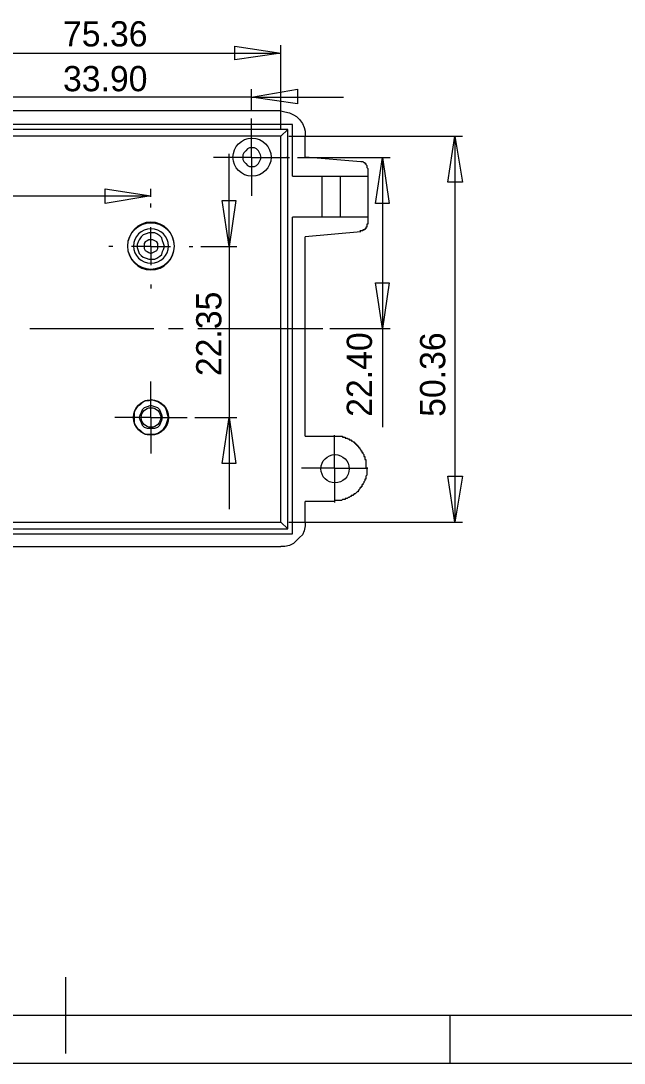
# Model space of a CAD drawing. Header units: millimetres. Extents: x 0 to 272, y 0 to 191.
# Drawn here: x 132.2 to 184.5, y 0 to 90.3 of the extents above; entities that cross this region are included whole.
import ezdxf

# ---------------------------------------------------------------- set-up
doc = ezdxf.new("R2010")
doc.units = ezdxf.units.MM

msp = doc.modelspace()

# ---------------------------------------------------------------- linework, layer by layer
at = {"color": 0, "lineweight": 0}
for points in [[(150.791333, 88.138), (154.770667, 87.545333)], [(150.791333, 86.952667), (150.791333, 88.138)], [(154.770667, 81.026), (154.770667, 88.222667)], [(104.732667, 87.545333), (154.770667, 87.545333)], [(154.770667, 87.545333), (150.791333, 86.952667)], [(152.230667, 83.735333), (156.21, 84.412667)], [(152.230667, 82.55), (152.230667, 84.412667)], [(156.21, 84.412667), (156.21, 83.142667)], [(152.230667, 83.735333), (129.709333, 83.735333)], [(152.230667, 83.735333), (160.189333, 83.735333)], [(156.21, 83.142667), (152.230667, 83.735333)], [(154.770667, 82.55), (104.648, 82.55)], [(154.770667, 82.55), (155.109333, 82.465333), (155.532667, 82.380667), (155.871333, 82.211333), (156.125333, 82.042), (156.379333, 81.788), (156.633333, 81.449333), (156.802667, 81.110667), (156.887333, 80.772), (156.887333, 80.348667)], [(155.786667, 81.364667), (103.716667, 81.364667)], [(152.230667, 80.179333), (152.230667, 81.872667)], [(155.786667, 76.877333), (155.786667, 81.364667)], [(155.363333, 80.941333), (104.055333, 80.941333)], [(155.363333, 80.941333), (154.770667, 80.348667)], [(155.363333, 46.312667), (155.363333, 80.941333)], [(154.770667, 80.348667), (104.732667, 80.348667)], [(152.230667, 78.486), (152.230667, 80.179333)], [(154.770667, 46.905333), (154.770667, 80.348667)], [(155.448, 80.348667), (170.518667, 80.348667)], [(156.887333, 78.570667), (156.887333, 80.348667)], [(169.248667, 76.369333), (169.841333, 80.348667)], [(169.841333, 80.348667), (169.841333, 46.905333)], [(169.841333, 80.348667), (170.518667, 76.369333)], [(150.283333, 70.781333), (150.283333, 78.824667)], [(150.622, 78.486), (148.928667, 78.486)], [(152.230667, 78.486), (150.622, 78.486)], [(152.230667, 78.486), (152.230667, 76.877333)], [(152.230667, 78.486), (153.924, 78.486)], [(153.924, 78.486), (155.532667, 78.486)], [(155.278667, 78.570667), (155.363333, 78.570667)], [(156.21, 78.486), (164.253333, 78.486)], [(156.887333, 78.570667), (161.713333, 78.147333)], [(161.713333, 78.147333), (161.882667, 78.147333), (161.967333, 78.062667), (162.052, 78.062667), (162.052, 77.978), (162.136667, 77.978), (162.136667, 77.893333), (162.221333, 77.808667), (162.221333, 77.639333), (162.306, 77.554667), (162.306, 77.47)], [(162.983333, 74.506667), (163.576, 78.486)], [(163.576, 78.486), (164.168667, 74.506667)], [(163.576, 78.486), (163.576, 63.669333)], [(152.230667, 76.877333), (152.230667, 75.184)], [(155.786667, 76.877333), (162.306, 76.877333)], [(158.326667, 76.877333), (158.326667, 73.321333)], [(159.935333, 73.321333), (159.935333, 76.877333)], [(162.306, 77.47), (162.306, 76.877333)], [(162.306, 76.877333), (162.306, 73.321333)], [(170.518667, 76.369333), (169.248667, 76.369333)], [(115.908667, 75.184), (143.51, 75.184)], [(139.530667, 75.776667), (143.51, 75.184)], [(139.530667, 74.506667), (139.530667, 75.776667)], [(143.51, 75.184), (139.530667, 74.506667)], [(143.51, 75.099333), (143.51, 75.776667)], [(143.51, 74.168), (143.51, 74.506667)], [(150.283333, 70.781333), (149.690667, 74.760667)], [(149.690667, 74.760667), (150.876, 74.760667)], [(150.876, 74.760667), (150.283333, 70.781333)], [(164.168667, 74.506667), (162.983333, 74.506667)], [(155.786667, 45.889333), (155.786667, 73.321333)], [(162.306, 73.321333), (155.786667, 73.321333)], [(162.306, 73.321333), (162.306, 72.728667)], [(143.51, 70.781333), (143.51, 72.474667)], [(162.306, 72.728667), (162.221333, 72.728667), (162.221333, 72.644), (162.221333, 72.474667), (162.136667, 72.474667), (162.136667, 72.305333), (162.052, 72.305333), (162.052, 72.220667), (161.967333, 72.220667), (161.882667, 72.220667), (161.882667, 72.136), (161.628667, 72.136)], [(161.713333, 72.051333), (156.887333, 71.628)], [(156.887333, 54.356), (156.887333, 71.628)], [(140.208, 70.781333), (139.869333, 70.781333)], [(143.51, 70.781333), (141.816667, 70.781333)], [(143.51, 70.781333), (143.51, 69.172667)], [(143.51, 70.781333), (145.203333, 70.781333)], [(146.812, 70.781333), (147.150667, 70.781333)], [(147.828, 70.781333), (150.960667, 70.781333)], [(150.283333, 70.781333), (150.283333, 55.964667)], [(143.51, 67.479333), (143.51, 67.140667)], [(162.983333, 67.648667), (164.168667, 67.648667)], [(163.576, 63.669333), (162.983333, 67.648667)], [(164.168667, 67.648667), (163.576, 63.669333)], [(133.011333, 63.669333), (143.764, 63.669333)], [(145.034, 63.669333), (146.304, 63.669333)], [(147.574, 63.669333), (158.411333, 63.669333)], [(159.004, 63.669333), (164.253333, 63.669333)], [(163.576, 63.669333), (163.576, 55.118)], [(143.51, 57.658), (143.51, 59.097333)], [(143.51, 55.964667), (143.51, 57.658)], [(141.816667, 55.964667), (140.377333, 55.964667)], [(143.51, 55.964667), (141.816667, 55.964667)], [(143.51, 55.964667), (143.51, 54.271333)], [(143.51, 55.964667), (145.203333, 55.964667)], [(145.203333, 55.964667), (146.642667, 55.964667)], [(147.32, 55.964667), (150.960667, 55.964667)], [(149.690667, 51.985333), (150.283333, 55.964667)], [(150.283333, 55.964667), (150.876, 51.985333)], [(150.283333, 55.964667), (150.283333, 48.006)], [(143.51, 54.271333), (143.51, 52.832)], [(156.887333, 54.356), (159.427333, 54.356)], [(159.427333, 53.170667), (159.427333, 54.440667)], [(159.427333, 54.356), (160.104667, 54.356), (160.104667, 54.271333), (160.358667, 54.271333), (160.358667, 54.186667), (160.528, 54.186667), (160.612667, 54.102), (160.697333, 54.102), (160.697333, 54.017333), (160.866667, 54.017333), (160.866667, 53.932667), (160.951333, 53.932667), (161.036, 53.848), (161.120667, 53.848), (161.120667, 53.763333), (161.205333, 53.763333), (161.205333, 53.678667), (161.29, 53.678667), (161.29, 53.594), (161.374667, 53.594), (161.374667, 53.509333), (161.459333, 53.509333), (161.459333, 53.424667), (161.544, 53.424667), (161.544, 53.34), (161.628667, 53.34), (161.628667, 53.255333), (161.713333, 53.170667), (161.713333, 53.086), (161.798, 53.086), (161.798, 52.916667), (161.882667, 52.916667), (161.882667, 52.832), (161.967333, 52.747333), (161.967333, 52.578), (162.052, 52.578), (162.052, 52.324), (162.136667, 52.324), (162.136667, 51.646667), (162.221333, 51.562)], [(159.427333, 51.562), (159.427333, 53.170667)], [(150.876, 51.985333), (149.690667, 51.985333)], [(157.818667, 51.562), (156.548667, 51.562)], [(159.427333, 51.562), (157.818667, 51.562)], [(162.306, 51.562), (162.221333, 51.562), (162.221333, 51.477333), (162.221333, 50.969333), (162.136667, 50.884667), (162.136667, 50.630667), (162.052, 50.630667), (162.052, 50.461333), (161.967333, 50.376667), (161.967333, 50.292), (161.882667, 50.207333), (161.882667, 50.122667), (161.798, 50.122667), (161.798, 49.953333), (161.713333, 49.953333), (161.713333, 49.868667), (161.628667, 49.868667), (161.628667, 49.784), (161.544, 49.699333), (161.459333, 49.614667), (161.459333, 49.53), (161.374667, 49.53), (161.29, 49.445333), (161.205333, 49.360667), (161.120667, 49.360667), (161.120667, 49.276), (161.036, 49.276), (161.036, 49.191333), (160.866667, 49.191333), (160.866667, 49.106667), (160.782, 49.106667), (160.697333, 49.022), (160.612667, 49.022), (160.528, 48.937333), (160.358667, 48.937333), (160.358667, 48.852667), (160.104667, 48.852667), (160.02, 48.768), (159.427333, 48.768), (159.427333, 48.683333)], [(159.427333, 51.562), (159.427333, 49.868667)], [(159.427333, 51.562), (161.120667, 51.562)], [(161.120667, 51.562), (162.306, 51.562)], [(169.841333, 46.905333), (169.248667, 50.884667)], [(169.248667, 50.884667), (170.518667, 50.884667)], [(170.518667, 50.884667), (169.841333, 46.905333)], [(159.427333, 49.868667), (159.427333, 48.598667)], [(159.427333, 48.683333), (156.887333, 48.683333)], [(156.887333, 46.905333), (156.887333, 48.683333)], [(104.055333, 46.312667), (155.363333, 46.312667)], [(104.732667, 46.905333), (154.770667, 46.905333)], [(156.887333, 46.905333), (156.887333, 46.566667), (156.802667, 46.143333), (156.633333, 45.804667), (156.379333, 45.550667), (156.125333, 45.296667), (155.871333, 45.042667), (155.532667, 44.873333), (155.109333, 44.788667), (154.770667, 44.788667)], [(155.363333, 46.312667), (154.770667, 46.905333)], [(155.448, 46.905333), (170.518667, 46.905333)], [(103.716667, 45.889333), (155.786667, 45.889333)], [(104.648, 44.788667), (154.770667, 44.788667)], [(136.144, 0.846667), (136.144, 7.450667)], [(4.995333, 4.148667), (185.928, 4.148667)], [(169.418, 4.148667), (169.418, 0)], [(0, 0), (272.372667, 0)]]:
    msp.add_lwpolyline(points, dxfattribs=at)
for points in [[(153.077333, 78.486), (152.992667, 78.74), (152.908, 78.909333), (152.823333, 79.078667), (152.654, 79.248), (152.484667, 79.332667), (152.061333, 79.332667), (151.892, 79.248), (151.722667, 79.078667), (151.553333, 78.909333), (151.468667, 78.74), (151.468667, 78.316667), (151.553333, 78.147333), (151.722667, 77.978), (151.892, 77.808667), (152.061333, 77.724), (152.484667, 77.724), (152.654, 77.808667), (152.823333, 77.978), (152.908, 78.147333), (152.992667, 78.316667)], [(144.695333, 70.781333), (144.610667, 71.035333), (144.526, 71.289333), (144.441333, 71.543333), (144.272, 71.712667), (144.018, 71.882), (143.848667, 71.966667), (143.340667, 71.966667), (143.086667, 71.882), (142.832667, 71.797333), (142.663333, 71.628), (142.494, 71.374), (142.409333, 71.204667), (142.324667, 70.950667), (142.324667, 70.696667), (142.409333, 70.442667), (142.494, 70.188667), (142.663333, 70.019333), (142.832667, 69.85), (143.086667, 69.765333), (143.340667, 69.680667), (143.848667, 69.680667), (144.018, 69.765333), (144.272, 69.934667), (144.441333, 70.104), (144.526, 70.358), (144.610667, 70.527333)], [(144.102667, 70.781333), (144.102667, 71.035333), (144.018, 71.204667), (143.848667, 71.289333), (143.679333, 71.374), (143.340667, 71.374), (143.171333, 71.289333), (143.002, 71.204667), (142.917333, 71.035333), (142.917333, 70.612), (143.002, 70.442667), (143.171333, 70.358), (143.340667, 70.273333), (143.51, 70.188667), (143.679333, 70.273333), (143.848667, 70.358), (144.018, 70.442667), (144.102667, 70.612)], [(145.034, 55.964667), (144.949333, 56.218667), (144.864667, 56.557333), (144.78, 56.811333), (144.610667, 56.980667), (144.356667, 57.15), (144.102667, 57.319333), (143.848667, 57.404), (143.594667, 57.488667), (143.340667, 57.404), (143.002, 57.404), (142.748, 57.234667), (142.578667, 57.065333), (142.324667, 56.896), (142.155333, 56.642), (142.070667, 56.388), (142.070667, 55.541333), (142.155333, 55.287333), (142.324667, 55.033333), (142.578667, 54.864), (142.748, 54.694667), (143.002, 54.525333), (143.848667, 54.525333), (144.102667, 54.61), (144.356667, 54.779333), (144.610667, 54.948667), (144.78, 55.202667), (144.864667, 55.456667), (144.949333, 55.710667)], [(144.526, 55.964667), (144.441333, 56.218667), (144.356667, 56.388), (144.272, 56.642), (144.102667, 56.811333), (143.848667, 56.896), (143.594667, 56.980667), (143.425333, 56.980667), (143.171333, 56.896), (142.917333, 56.811333), (142.748, 56.642), (142.663333, 56.388), (142.578667, 56.218667), (142.494, 55.964667), (142.578667, 55.710667), (142.663333, 55.541333), (142.748, 55.287333), (142.917333, 55.118), (143.171333, 55.033333), (143.848667, 55.033333), (144.102667, 55.118), (144.272, 55.287333), (144.356667, 55.541333), (144.441333, 55.710667)]]:
    msp.add_lwpolyline(points, close=True, dxfattribs=at)
for centre, radius in [((152.273, 78.528333), 1.651), ((143.51, 55.964667), 1.524), ((143.51, 55.964667), 0.846667), ((159.469667, 51.519667), 1.227667)]:
    msp.add_circle(centre, radius, dxfattribs=at)
for major_axis, ratio in [((0, 2.074333), 0.979592), ((2.032, 0), 0.979167), ((1.524, 0), 0.972222)]:
    msp.add_ellipse((143.51, 70.823667), major_axis=major_axis, ratio=ratio, start_param=0, end_param=6.283185, dxfattribs=at)

# ---------------------------------------------------------------- texts
at = {"color": 0, "char_height": 2.188464, "attachment_point": 1}
for s, insert in [('{\\fCenturyGothic|b0|i0|c0;75.36}', (135.89, 90.312353)), ('{\\fCenturyGothic|b0|i0|c0;33.90}', (135.89, 86.431797))]:
    msp.add_mtext(s, dxfattribs=dict(at, insert=insert))
at = {"color": 0, "char_height": 2.188464, "attachment_point": 7, "rotation": 90}
for s, insert in [('{\\fCenturyGothic|b0|i0|c0;22.35}', (149.648333, 59.548889)), ('{\\fCenturyGothic|b0|i0|c0;22.40}', (162.701111, 56.021111)), ('{\\fCenturyGothic|b0|i0|c0;50.36}', (169.051111, 56.021111))]:
    msp.add_mtext(s, dxfattribs=dict(at, insert=insert))

doc.saveas('drawing.dxf')
